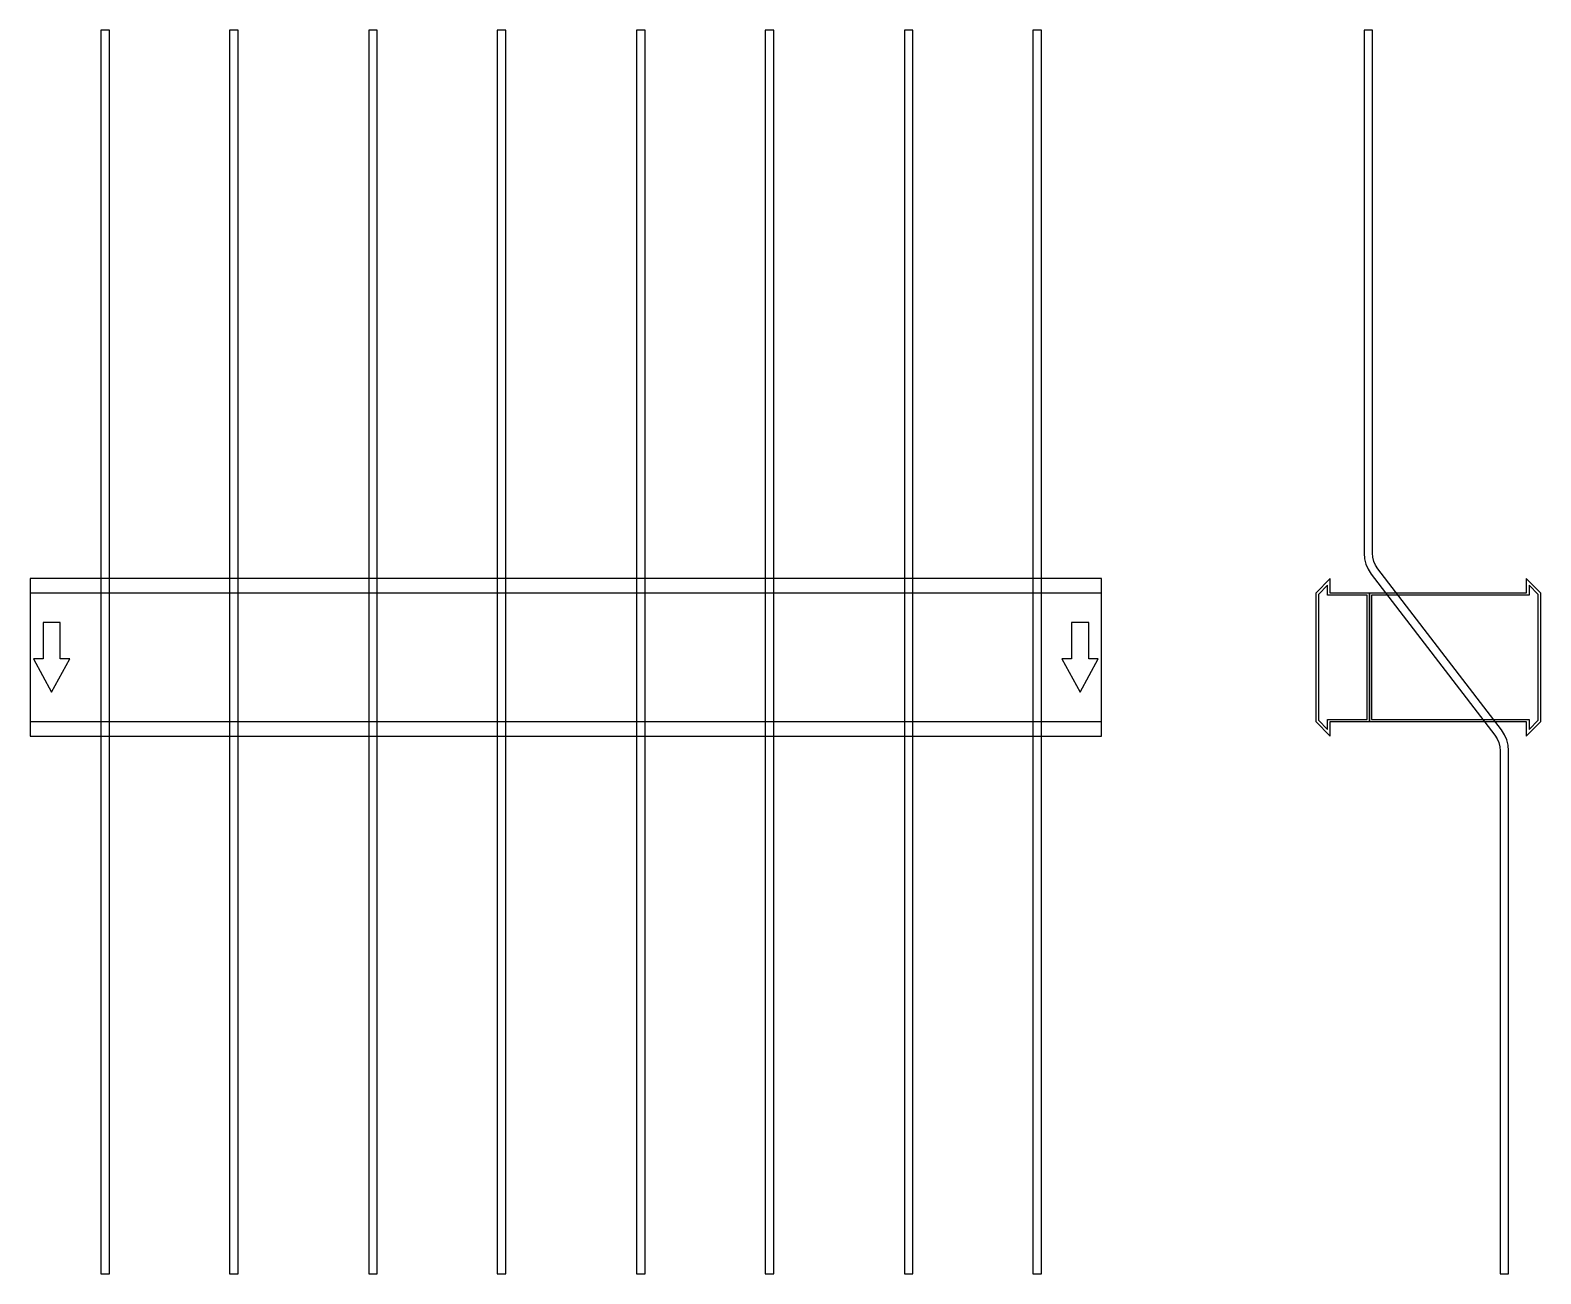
# Model space of a CAD drawing. Extents: x 0 to 1410, y -575 to 585.
import ezdxf

# ---------------------------------------------------------------- set-up
doc = ezdxf.new("R2010")
doc.units = 0
doc.layers.add('Halfen', color=7, linetype='CONTINUOUS')

msp = doc.modelspace()

# ---------------------------------------------------------------- linework, layer by layer
at = {"layer": 'Halfen', "color": 7}
for points in [[(74, -575.304), (74, 585.215), (66, 585.215), (66, -575.304)], [(194, -575.304), (194, 585.215), (186, 585.215), (186, -575.304)], [(324, -575.304), (324, 585.215), (316, 585.215), (316, -575.304)], [(444, -575.304), (444, 585.215), (436, 585.215), (436, -575.304)], [(574, -575.304), (574, 585.215), (566, 585.215), (566, -575.304)], [(694, -575.304), (694, 585.215), (686, 585.215), (686, -575.304)], [(824, -575.304), (824, 585.215), (816, 585.215), (816, -575.304)], [(944, -575.304), (944, 585.215), (936, 585.215), (936, -575.304)], [(1380, -575.304), (1380, -87.304), (1379.573, -82.091), (1378.302, -77.018), (1376.221, -72.219), (1373.387, -67.824), (1257.96, 82.605), (1255.834, 85.902), (1254.274, 89.501), (1253.321, 93.306), (1253, 97.215), (1253, 585.215), (1245, 585.215), (1245, 97.215), (1245.427, 92.002), (1246.698, 86.929), (1248.779, 82.13), (1251.613, 77.735), (1367.04, -72.694), (1369.166, -75.99), (1370.726, -79.589), (1371.679, -83.394), (1372, -87.304), (1372, -575.304)], [(0, -73.5), (1000, -73.5), (1000, 73.5), (0, 73.5)], [(1250, -60), (1250, 60), (1213.5, 60), (1213.5, 73.5), (1200, 60), (1200, -60), (1213.5, -73.5), (1213.5, -60)], [(1410, -60), (1410, 60), (1396.5, 73.5), (1396.5, 60), (1250, 60), (1250, -60), (1396.5, -60), (1396.5, -73.5)], [(0, -60), (1000, -60), (1000, 60), (0, 60)], [(1248, -58), (1248, 58), (1211, 58), (1211, 67.25), (1202.5, 58.75), (1202.5, -58.75), (1211, -67.25), (1211, -58)], [(1407.5, -58.75), (1407.5, 58.75), (1399, 67.25), (1399, 58), (1252, 58), (1252, -58), (1399, -58), (1399, -67.25)], [(20, -32.5), (37, -1.5), (28, -1.5), (28, 32.5), (12, 32.5), (12, -1.5), (3, -1.5)], [(980, -32.5), (997, -1.5), (988, -1.5), (988, 32.5), (972, 32.5), (972, -1.5), (963, -1.5)]]:
    msp.add_lwpolyline(points, close=True, dxfattribs=at)

doc.saveas('drawing.dxf')
